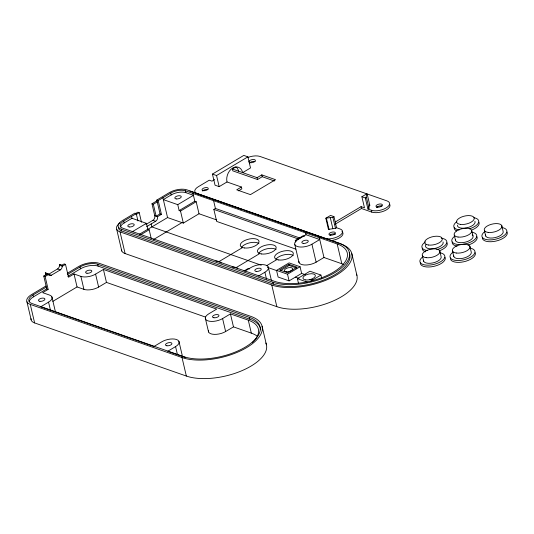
<?xml version="1.0" encoding="UTF-8"?>
<svg xmlns="http://www.w3.org/2000/svg" width="534" height="534" viewBox="0 0 534 534"><rect width="100%" height="100%" fill="white"/><g stroke="black" fill="none" stroke-linecap="round" stroke-linejoin="round"><path stroke-width="0.8" d="M361.878 196.746L366.584 193.942L367.218 194.169L366.184 196.085L368.967 208.434L367.919 209.054L365.316 197.947L361.878 196.746L364.488 207.853L361.051 206.651L335.399 221.937M367.218 194.169L369.822 205.276L368.794 207.192L368.967 208.434M156.822 200.076L158.197 200.557L161.435 214.348L160.06 213.867L156.822 200.076L169.365 192.607A12.769 5.74 -13.2 0 1 187.007 189.884L338.736 243.003A44.702 20.085 -13.2 0 1 334.658 272.714A44.702 20.085 -13.2 0 1 272.901 282.232L121.171 229.113A12.769 5.74 -13.2 0 1 122.339 220.622L134.875 213.153L136.25 213.633L137.966 220.936M135.709 213.466L137.859 212.185L139.234 212.666L141.47 222.224M146.022 224.413L152.898 220.322A3.511 2.563 -70.7 0 0 154.767 215.723L151.97 203.781L156.976 200.797M158.197 200.557L170.74 193.088A10.647 4.779 -13.2 0 1 185.445 190.818L337.174 243.938A42.573 19.131 -13.2 0 1 333.283 272.233A42.573 19.131 -13.2 0 1 274.469 281.298L122.74 228.178A10.647 4.779 -13.2 0 1 123.708 221.103L136.25 213.633M135.963 214.615L139.234 212.666M151.97 203.781L153.338 204.262L157.256 201.925M120.611 226.963A10.647 4.779 -13.2 0 1 124.142 222.958L131.985 218.286L146.403 223.332L147.791 229.26L149.166 229.74L151.235 238.564M171.174 194.937L163.337 199.609L177.755 204.656L193.428 195.317L185.879 192.667A10.647 4.779 -13.2 0 0 171.174 194.937L170.74 193.088M212.439 174.084L243.791 155.407L247.909 156.849L250.519 167.956L242.676 172.622A10.647 7.77 -70.7 0 0 232.67 168.036A10.647 7.77 -70.7 0 0 227.003 181.967L219.167 186.633L215.048 185.191L212.439 174.084L216.557 175.526L247.909 156.849M43.761 276.038L45.13 276.519L48.147 289.388L46.778 288.907L43.761 276.038L46.892 274.169L48.267 274.65L48.047 273.728L45.303 272.767L45.837 275.057M60.783 264.837L61.003 265.765L64.14 263.896L65.508 264.377L68.526 277.246L74.012 273.975L80.881 276.378A10.647 4.779 -13.2 0 0 95.586 274.116L103.422 269.443L216.704 309.106L208.867 313.772A10.647 4.779 -13.2 0 0 207.893 320.847A10.647 4.779 -13.2 0 0 222.598 318.578L230.434 313.912L248.283 320.16L251.327 333.123A42.573 19.131 -13.2 0 1 257.368 336.246M47.913 274.569A3.511 2.563 -70.7 0 0 48.607 274.276L57.538 268.956A3.511 2.563 -70.7 0 0 59.414 264.357L62.158 265.318L62.378 266.246L65.508 264.377M45.13 276.519L48.267 274.65M48.607 274.276L51.351 275.237L60.289 269.917A3.511 2.563 -70.7 0 0 62.158 265.318M214.688 179.558L212.005 181.159L209.255 180.198L198.281 186.74A10.647 4.779 -13.2 0 0 196.739 193.582M274.436 180.993L262.234 176.721L257.528 179.524L232.817 170.873L232.383 169.018L235.741 167.015M160.06 213.867L156.142 216.203L153.338 204.262M132.152 231.823L146.403 223.332M146.71 226.603L155.641 221.283A3.511 2.563 -70.7 0 0 157.517 216.684L161.435 214.348M45.957 285.984L31.646 294.514A14.899 6.695 -13.2 0 0 30.284 304.413L34.623 322.93L186.353 376.049A46.832 21.04 -13.2 0 0 241.094 371.037A46.832 21.04 -13.2 0 0 265.812 342.995M67.224 273.315L78.672 266.493A14.899 6.695 -13.2 0 1 99.257 263.322L250.987 316.442A46.832 21.04 -13.2 0 1 246.708 347.567A46.832 21.04 -13.2 0 1 182.014 357.54L30.284 304.413M67.424 274.496L80.047 266.973A12.769 5.74 -13.2 0 1 97.689 264.257L249.418 317.376A44.702 20.085 -13.2 0 1 245.333 347.087A44.702 20.085 -13.2 0 1 183.583 356.605L31.853 303.479A12.769 5.74 -13.2 0 1 33.015 294.995L46.345 287.052M29.216 301.65A12.769 5.74 -13.2 0 1 33.448 296.844L46.778 288.907M67.858 276.345L80.48 268.829A12.769 5.74 -13.2 0 1 98.123 266.106L249.852 319.225A44.702 20.085 -13.2 0 1 259.864 326.901M139.24 234.353L147.791 229.26M177.755 204.656L179.144 210.576L194.817 201.238L196.192 201.718L199.015 213.754L216.697 219.948M147.598 229.453L167.549 217.565L183.336 223.092L199.015 213.754M48.147 289.388L42.66 292.659L49.529 295.062A10.647 4.779 -13.2 0 1 48.554 302.131L50.456 310.234M140.616 234.833L149.166 229.74M179.144 210.576L180.512 211.057L196.192 201.718M238.498 190.865L241.855 188.862L241.421 187.013L236.716 189.817L250.446 194.623L275.531 179.678L261.8 174.872L257.094 177.675L232.383 169.018M48.554 302.131L40.718 306.803L153.211 346.186M153.465 239.592L181.967 222.611M52.826 301.37L77.056 286.938L83.918 289.341A10.647 4.779 -13.2 0 0 98.623 287.072L106.46 282.406L205.583 317.109M295.829 249.131L216.671 221.416L213.847 209.381L215.416 208.447L300.061 238.084M219.067 261.553L242.583 247.542M236.235 267.561L259.744 253.55M336.567 227.738L335.472 228.392L328.43 229.34L325.827 218.226L330.526 215.429L333.964 216.63L336.567 227.738L339.998 228.939A10.647 4.779 -13.2 0 1 339.03 236.015A10.647 4.779 -13.2 0 1 324.325 238.277L244.352 210.283M325.827 218.226L332.862 217.285L333.964 216.63M365.316 197.947L366.364 197.32M244.065 270.932L248.243 268.442L249.618 268.922M295.642 241.995L295.275 240.42L303.112 235.754L304.487 236.235M244.886 271.159L251.16 267.421A10.647 4.779 -13.2 0 1 265.859 265.158A10.647 4.779 -13.2 0 1 264.891 272.233L266.539 279.255M306.022 234.733L298.186 239.406A10.647 4.779 -13.2 0 0 297.211 246.474A10.647 4.779 -13.2 0 0 311.916 244.212L319.753 239.539L306.022 234.733L305.588 232.884M335.125 224.213L361.485 208.507L371.784 212.111A10.647 4.779 -13.2 0 0 384.226 210.97A10.647 4.779 -13.2 0 0 389.847 204.595M266.539 265.738L276.912 259.557M258.476 276.051L264.891 272.233M301.63 273.408L289.094 280.877L278.107 277.033L276.545 270.364L289.081 262.895L300.068 266.74L301.63 273.408L305.328 274.703M288.887 264.31L279.482 269.91L287.726 272.801L297.131 267.194L288.887 264.31L289.148 265.418L296.637 268.041M280.417 270.625L289.148 265.418M153.999 346.466L161.835 341.793A10.647 4.779 -13.2 0 1 176.54 339.524A10.647 4.779 -13.2 0 1 175.573 346.599L177.468 354.703M276.545 270.364L287.526 274.209L300.068 266.74M298.866 261.366A10.647 4.779 -13.2 0 0 304.647 265.004A10.647 4.779 -13.2 0 0 316.128 262.167L323.971 257.501L341.82 263.749A42.573 19.131 -13.2 0 1 343.355 264.337M175.573 346.599L167.729 351.272L185.585 357.52M298.519 283.447L297.398 278.688L309.94 271.219L320.927 275.063L321.668 278.234M208.373 330.74A10.647 4.779 -13.2 0 0 214.161 334.371A10.647 4.779 -13.2 0 0 225.635 331.541L233.478 326.875L251.327 333.123M310.474 281.291L320.927 275.063M309.253 279.783L312.477 279.282M369.188 205.056L369.822 205.276M367.919 209.054L371.35 210.262A10.647 4.779 -13.2 0 0 386.055 207.993A10.647 4.779 -13.2 0 0 387.03 200.917L260.011 156.455A10.647 4.779 -13.2 0 0 247.576 157.59M227.003 181.967L241.421 187.013M189.797 191.079L340.739 243.925A46.832 21.04 -13.2 0 1 336.46 275.043A46.832 21.04 -13.2 0 1 271.766 285.016L120.037 231.896A14.899 6.695 -13.2 0 1 120.05 222.878M197.306 193.809L242.783 209.735M213.847 209.381L298.493 239.018M295.275 240.42L296.65 240.907M154.767 215.723L157.517 216.684M152.898 220.322L155.641 221.283M261.253 265.198L151.87 226.903L151.175 223.946M267.461 267.374L276.685 270.604M295.362 277.139L299.06 278.434M297.398 278.688L307.604 282.259M118.535 227.284A12.769 5.74 -13.2 0 0 121.605 230.962L273.335 284.081A44.702 20.085 -13.2 0 0 325.586 279.295A44.702 20.085 -13.2 0 0 349.183 252.529M121.505 249.865A14.899 6.695 -13.2 0 0 125.116 253.557L276.846 306.683A46.832 21.04 -13.2 0 0 330.987 301.91A46.832 21.04 -13.2 0 0 356.545 274.196M61.003 265.765L62.378 266.246M57.538 268.956L60.289 269.917M501.773 225.628L503.075 231.182A9.045 4.065 -13.2 0 1 494.965 237.637A9.045 4.065 -13.2 0 1 485.553 234.96M484.398 230.461L485.7 236.015M471.656 230.274L472.957 235.828M469.873 246.247L471.175 251.808A9.045 4.065 -13.2 0 1 463.065 258.256A9.045 4.065 -13.2 0 1 453.653 255.586M454.28 235.107L455.582 240.66M452.498 251.08L453.8 256.634M439.749 250.893L441.057 256.447A9.045 4.065 -13.2 0 1 432.94 262.902A9.045 4.065 -13.2 0 1 423.529 260.225M422.374 255.726L423.682 261.28M371.35 210.262L371.784 212.111M361.051 206.651L361.485 208.507M351.833 253.703L356.912 275.364M332.862 217.285L335.472 228.392M337.174 243.938L341.82 263.749M330.246 217.498L332.849 228.605M326.461 218.453L329.064 229.56M319.319 237.69L323.971 257.501M311.916 244.212L316.128 262.167M294.828 244.652L299.047 262.608M287.526 274.209L289.094 280.877M261.8 174.872L262.234 176.721M257.094 177.675L257.528 179.524M272.901 282.232L273.335 284.081M268.242 266.987L271.359 280.257M271.766 285.016L276.846 306.683M262.081 326.221L266.419 344.737M216.557 175.526L219.167 186.633M249.418 317.376L249.852 319.225M213.593 200.671L215.416 208.447M230.434 313.912L233.478 326.875M222.598 318.578L225.635 331.541M192.994 193.462L194.817 201.238M185.445 190.818L185.879 192.667M180.512 211.057L183.336 223.092M205.51 319.018L208.554 331.981M162.903 197.754L167.549 217.565M178.923 341.353L181.967 354.316A10.647 4.779 -13.2 0 1 182.141 355.557M182.014 357.54L186.353 376.049M131.551 216.437L131.985 218.286M123.708 221.103L124.142 222.958M121.171 229.113L121.605 230.962M120.037 231.896L125.116 253.557M116.699 229.34L121.779 251M103.422 269.443L106.46 282.406M97.689 264.257L98.123 266.106M95.586 274.116L98.623 287.072M80.047 266.973L80.48 268.829M80.881 276.378L83.918 289.341M74.012 273.975L77.056 286.938M59.414 264.357L59.768 265.885M46.678 273.248L46.892 274.169M51.911 296.884L54.949 309.847A10.647 4.779 -13.2 0 1 55.129 311.088M33.015 294.995L33.448 296.844M26.947 301.857L31.292 320.373A14.899 6.695 -13.2 0 0 34.623 322.93M31.099 319.819A14.899 6.695 -13.2 0 1 31.045 318.638M260.145 327.596A44.702 20.085 -13.2 0 1 260.652 329.805M248.283 320.16A42.573 19.131 -13.2 0 1 252.228 342.701M45.577 273.501A3.511 2.563 -70.7 0 1 45.303 272.767M51.351 275.237A3.511 2.563 -70.7 0 1 48.047 273.728M376.563 207.519A3.297 1.482 -13.2 0 1 382.05 205.99M341.94 231.569A10.647 4.779 -13.2 0 1 340.859 236.909A10.647 4.779 -13.2 0 1 330.559 240.627M329.912 235.114A3.297 1.482 -13.2 0 1 335.492 234.252M202.626 191.072A3.184 1.435 -13.2 0 1 207.926 189.597M249.552 163.05A3.297 1.482 -13.2 0 1 255.038 161.528M236.422 167.182A10.647 7.77 -70.7 0 1 238.558 171.18M232.197 267.04A9.579 4.305 -13.2 0 1 237.59 268.262M215.796 261.033A9.579 4.305 -13.2 0 1 221.209 263.195M275.958 259.29A9.579 4.305 -13.2 0 1 284.228 254.785A9.579 4.305 -13.2 0 1 293.246 255.559M258.79 253.283A9.579 4.305 -13.2 0 1 267.06 248.777A9.579 4.305 -13.2 0 1 276.085 249.552M241.628 247.269A9.579 4.305 -13.2 0 1 249.899 242.77A9.579 4.305 -13.2 0 1 258.917 243.544M478.958 222.191A12.769 5.74 -13.2 0 1 472.216 229.84M456.61 230.935A12.769 5.74 -13.2 0 1 454.22 227.524M473.878 217.692A12.769 5.74 -13.2 0 1 478.524 222.631A12.769 5.74 -13.2 0 1 469.486 228.819M459.307 229.914A12.769 5.74 -13.2 0 1 456.864 221.623M474.946 221.336A9.045 4.065 -13.2 0 1 466.836 227.791A9.045 4.065 -13.2 0 1 457.424 225.114M507.086 232.043A12.769 5.74 -13.2 0 1 495.632 241.148A12.769 5.74 -13.2 0 1 482.349 237.376M502.007 227.537A12.769 5.74 -13.2 0 1 504.136 235.467A12.769 5.74 -13.2 0 1 486.347 239.579A12.769 5.74 -13.2 0 1 484.992 231.469M476.969 236.682A12.769 5.74 -13.2 0 1 467.931 245.159M457.091 246.154A12.769 5.74 -13.2 0 1 452.225 242.015M471.882 232.183A12.769 5.74 -13.2 0 1 474.018 240.106A12.769 5.74 -13.2 0 1 456.23 244.218A12.769 5.74 -13.2 0 1 454.875 236.115M472.216 234.94A9.045 4.065 -13.2 0 1 465.988 241.995A9.045 4.065 -13.2 0 1 455.429 239.606M475.187 252.662A12.769 5.74 -13.2 0 1 463.732 261.773A12.769 5.74 -13.2 0 1 450.442 257.995M470.1 248.163A12.769 5.74 -13.2 0 1 472.236 256.086A12.769 5.74 -13.2 0 1 454.447 260.198A12.769 5.74 -13.2 0 1 453.092 252.095M445.069 257.301A12.769 5.74 -13.2 0 1 433.615 266.413A12.769 5.74 -13.2 0 1 420.325 262.635M439.983 252.802A12.769 5.74 -13.2 0 1 442.112 260.732A12.769 5.74 -13.2 0 1 424.323 264.844A12.769 5.74 -13.2 0 1 422.968 256.734M447.058 242.816A12.769 5.74 -13.2 0 1 440.316 250.459M425.384 251.828A12.769 5.74 -13.2 0 1 422.314 248.15M441.311 238.211A12.769 5.74 -13.2 0 1 446.624 243.25A12.769 5.74 -13.2 0 1 436.792 249.672M427.407 250.533A12.769 5.74 -13.2 0 1 425.525 241.862M443.046 241.955A9.045 4.065 -13.2 0 1 433.775 248.624A9.045 4.065 -13.2 0 1 425.972 244.585M39.896 301.323A3.297 1.482 -13.2 0 0 44.916 299.234A3.297 1.482 -13.2 0 0 40.264 298.633A3.297 1.482 -13.2 0 0 39.896 301.323M86.982 273.248A3.191 1.435 -13.2 0 0 91.835 271.232A3.191 1.435 -13.2 0 0 87.336 270.651A3.191 1.435 -13.2 0 0 86.982 273.248M213.934 317.77A3.297 1.482 -13.2 0 0 218.953 315.681A3.297 1.482 -13.2 0 0 214.308 315.08A3.297 1.482 -13.2 0 0 213.934 317.77M166.908 345.785A3.297 1.482 -13.2 0 0 171.928 343.702A3.297 1.482 -13.2 0 0 167.275 343.102A3.297 1.482 -13.2 0 0 166.908 345.785M377.391 207.179A3.297 1.482 -13.2 0 0 382.411 205.089A3.297 1.482 -13.2 0 0 377.765 204.495A3.297 1.482 -13.2 0 0 377.391 207.179M330.366 235.2A3.297 1.482 -13.2 0 0 335.385 233.111A3.297 1.482 -13.2 0 0 330.733 232.517A3.297 1.482 -13.2 0 0 330.366 235.2M203.414 190.678A3.184 1.435 -13.2 0 0 208.26 188.662A3.184 1.435 -13.2 0 0 203.768 188.081A3.184 1.435 -13.2 0 0 203.414 190.678M250.379 162.716A3.297 1.482 -13.2 0 0 255.399 160.627A3.297 1.482 -13.2 0 0 250.746 160.026A3.297 1.482 -13.2 0 0 250.379 162.716M305.688 279.956A6.388 2.87 -13.2 0 0 315.4 275.911A6.388 2.87 -13.2 0 0 306.403 274.756A6.388 2.87 -13.2 0 0 305.688 279.956M278.748 259.978A9.579 4.305 -13.2 0 0 293.32 253.917A9.579 4.305 -13.2 0 0 279.823 252.181A9.579 4.305 -13.2 0 0 278.748 259.978M261.587 253.97A9.579 4.305 -13.2 0 0 276.158 247.909A9.579 4.305 -13.2 0 0 262.661 246.174A9.579 4.305 -13.2 0 0 261.587 253.97M244.425 247.956A9.579 4.305 -13.2 0 0 258.997 241.895A9.579 4.305 -13.2 0 0 245.493 240.16A9.579 4.305 -13.2 0 0 244.425 247.956M286.251 271.719A4.259 1.916 -13.2 0 0 292.725 269.023A4.259 1.916 -13.2 0 0 286.725 268.255A4.259 1.916 -13.2 0 0 286.251 271.719M176.24 198.928A3.297 1.482 -13.2 0 0 181.26 196.846A3.297 1.482 -13.2 0 0 176.614 196.245A3.297 1.482 -13.2 0 0 176.24 198.928M129.215 226.95A3.297 1.482 -13.2 0 0 134.234 224.861A3.297 1.482 -13.2 0 0 129.582 224.267A3.297 1.482 -13.2 0 0 129.215 226.95M303.259 243.397A3.297 1.482 -13.2 0 0 308.278 241.308A3.297 1.482 -13.2 0 0 303.626 240.714A3.297 1.482 -13.2 0 0 303.259 243.397M256.227 271.419A3.297 1.482 -13.2 0 0 261.246 269.33A3.297 1.482 -13.2 0 0 256.594 268.736A3.297 1.482 -13.2 0 0 256.227 271.419M460.468 224.413A9.045 4.065 -13.2 0 0 474.232 218.686A9.045 4.065 -13.2 0 0 461.476 217.051A9.045 4.065 -13.2 0 0 460.468 224.413M488.163 232.41A9.045 4.065 -13.2 0 0 501.927 226.683A9.045 4.065 -13.2 0 0 489.171 225.048A9.045 4.065 -13.2 0 0 488.163 232.41M458.038 237.049A9.045 4.065 -13.2 0 0 471.802 231.329A9.045 4.065 -13.2 0 0 459.053 229.687A9.045 4.065 -13.2 0 0 458.038 237.049M456.263 253.029A9.045 4.065 -13.2 0 0 470.02 247.302A9.045 4.065 -13.2 0 0 457.271 245.667A9.045 4.065 -13.2 0 0 456.263 253.029M426.139 257.675A9.045 4.065 -13.2 0 0 439.903 251.948A9.045 4.065 -13.2 0 0 427.153 250.306A9.045 4.065 -13.2 0 0 426.139 257.675M428.568 245.033A9.045 4.065 -13.2 0 0 442.326 239.305A9.045 4.065 -13.2 0 0 429.576 237.67A9.045 4.065 -13.2 0 0 428.568 245.033"/></g></svg>
